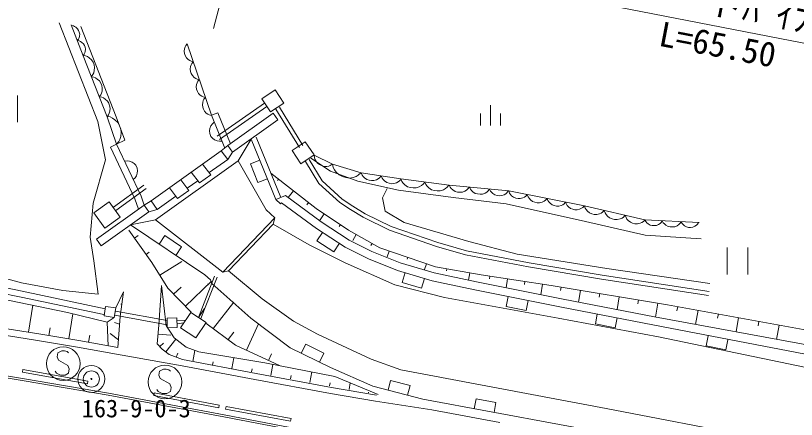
# Model space of a CAD drawing. Units: millimetres, scale not verified. Extents: x 40000 to 680000, y 20000 to 380000.
# Drawn here: x 358320 to 416238, y 308316 to 338257 of the extents above; entities that cross this region are included whole.
import ezdxf
from ezdxf.enums import TextEntityAlignment as Align

# ---------------------------------------------------------------- set-up
doc = ezdxf.new("R2010")
doc.units = ezdxf.units.MM
doc.header["$LTSCALE"] = 1000
for name, color, linetype, lineweight in [('M-BGD', 7, 'Continuous', 13), ('M-BGD-EXST', 7, 'Continuous', 13), ('M-BMK-SRVR', 3, 'Continuous', 13), ('M-STR-HTXT', 7, 'Continuous', 13), ('M-STR-STRC', 7, 'Continuous', 13)]:
    doc.layers.add(name, color=color, linetype=linetype, lineweight=lineweight)
doc.styles.add('ＭＳ ゴシック', font='')
doc.styles.get('ＭＳ ゴシック').set_extended_font_data('MS Gothic')

msp = doc.modelspace()

# ---------------------------------------------------------------- linework, layer by layer
at = {"layer": 'M-BGD'}
for p, q in [((364425, 330394), (361541, 337721)), ((363324, 335284), (362449, 337572)), ((362605, 337501), (362467, 337526)), ((362698, 337460), (362605, 337501)), ((362799, 337396), (362698, 337460)), ((362918, 337287), (362799, 337396)), ((362992, 337161), (362918, 337287)), ((363043, 337026), (362992, 337161)), ((365790, 330760), (363169, 337455)), ((362895, 336405), (362982, 336515)), ((362982, 336515), (363023, 336608)), ((363023, 336608), (363056, 336723)), ((363072, 336883), (363043, 337026)), ((363056, 336723), (363072, 336883)), ((363033, 336380), (362895, 336405)), ((363126, 336339), (363033, 336380)), ((363228, 336275), (363126, 336339)), ((363346, 336166), (363228, 336275)), ((363420, 336040), (363346, 336166)), ((363472, 335906), (363420, 336040)), ((370892, 335935), (370848, 335802)), ((370944, 336041), (370892, 335935)), ((371050, 336166), (370944, 336041)), ((372846, 330868), (371050, 336166)), ((363324, 335284), (363410, 335394)), ((363410, 335394), (363452, 335487)), ((363452, 335487), (363485, 335602)), ((363501, 335762), (363472, 335906)), ((363485, 335602), (363501, 335762)), ((370848, 335802), (370823, 335616)), ((370823, 335616), (370850, 335448)), ((370850, 335448), (370904, 335288)), ((363510, 335275), (363314, 335308)), ((365104, 330747), (363324, 335284)), ((363642, 335217), (363510, 335275)), ((363787, 335128), (363642, 335217)), ((363956, 334975), (363787, 335128)), ((364062, 334798), (363956, 334975)), ((364137, 334608), (364062, 334798)), ((370904, 335288), (370984, 335138)), ((370984, 335138), (371118, 335006)), ((371118, 335006), (371233, 334927)), ((371233, 334927), (371340, 334874)), ((371340, 334874), (371499, 334840)), ((371499, 334840), (371394, 334715)), ((364180, 334406), (364137, 334608)), ((364159, 334179), (364180, 334406)), ((371298, 334476), (371272, 334290)), ((371272, 334290), (371299, 334122)), ((371341, 334609), (371298, 334476)), ((371394, 334715), (371341, 334609)), ((363935, 333726), (364056, 333883)), ((364119, 333695), (363935, 333726)), ((364056, 333883), (364114, 334015)), ((364114, 334015), (364159, 334179)), ((364244, 333640), (364119, 333695)), ((364380, 333556), (364244, 333640)), ((371299, 334122), (371353, 333963)), ((371353, 333963), (371434, 333812)), ((371434, 333812), (371567, 333680)), ((371567, 333680), (371683, 333601)), ((364539, 333413), (364380, 333556)), ((364639, 333245), (364539, 333413)), ((364709, 333067), (364639, 333245)), ((364750, 332876), (364709, 333067)), ((371683, 333601), (371789, 333549)), ((371747, 333150), (371721, 332964)), ((371791, 333283), (371747, 333150)), ((371789, 333549), (371949, 333514)), ((371843, 333389), (371791, 333283)), ((371949, 333514), (371843, 333389)), ((364633, 332384), (364688, 332508)), ((364688, 332508), (364730, 332663)), ((364730, 332663), (364750, 332876)), ((371721, 332964), (371749, 332796)), ((371749, 332796), (371803, 332637)), ((371803, 332637), (371883, 332487)), ((371883, 332487), (372017, 332354)), ((377563, 332745), (376578, 332091)), ((378214, 331765), (377563, 332745)), ((358469, 330344), (358469, 332344)), ((364520, 332236), (364633, 332384)), ((364704, 332205), (364520, 332236)), ((364828, 332151), (364704, 332205)), ((364964, 332067), (364828, 332151)), ((365124, 331923), (364964, 332067)), ((365223, 331756), (365124, 331923)), ((372017, 332354), (372132, 332275)), ((372132, 332275), (372239, 332223)), ((372240, 331957), (372196, 331824)), ((372239, 332223), (372398, 332188)), ((372293, 332064), (372240, 331957)), ((372398, 332188), (372293, 332064)), ((376578, 332091), (377229, 331111)), ((365294, 331577), (365223, 331756)), ((365334, 331387), (365294, 331577)), ((365315, 331173), (365334, 331387)), ((372196, 331824), (372171, 331638)), ((372171, 331638), (372198, 331470)), ((372198, 331470), (372252, 331311)), ((372252, 331311), (372333, 331161)), ((373283, 329318), (376779, 331757)), ((373454, 329072), (376951, 331511)), ((377229, 331111), (378214, 331765)), ((377629, 331322), (379374, 328472)), ((377884, 331479), (379630, 328629)), ((393551, 331610), (393551, 330110)), ((365339, 330741), (365088, 330793)), ((365104, 330747), (365218, 330894)), ((365809, 328715), (365104, 330747)), ((365218, 330894), (365272, 331019)), ((365272, 331019), (365315, 331173)), ((365507, 330659), (365339, 330741)), ((365790, 330760), (366430, 329017)), ((372333, 331161), (372466, 331028)), ((372466, 331028), (372582, 330949)), ((372582, 330949), (372688, 330897)), ((372688, 330897), (372848, 330862)), ((373309, 331057), (372846, 330868)), ((372846, 330868), (373841, 328436)), ((373309, 331057), (374250, 328756)), ((374057, 328619), (377431, 331018)), ((377431, 331018), (377779, 330529)), ((392801, 331010), (392801, 330110)), ((394301, 331010), (394301, 330110)), ((364984, 327554), (364425, 330394)), ((365689, 330536), (365507, 330659)), ((365900, 330330), (365689, 330536)), ((366029, 330095), (365900, 330330)), ((372916, 330222), (372811, 330082)), ((373059, 330346), (372916, 330222)), ((374404, 328130), (377779, 330529)), ((366115, 329846), (366029, 330095)), ((366160, 329582), (366115, 329846)), ((366122, 329289), (366160, 329582)), ((372729, 329886), (372702, 329713)), ((372702, 329713), (372715, 329524)), ((372811, 330082), (372729, 329886)), ((366430, 329017), (365809, 328715)), ((365974, 328912), (366055, 329080)), ((366055, 329080), (366122, 329289)), ((372715, 329524), (372806, 329302)), ((372806, 329302), (372930, 329158)), ((372930, 329158), (373070, 329053)), ((373070, 329053), (373265, 328971)), ((374833, 327499), (375800, 329091)), ((375800, 329091), (377621, 324614)), ((376170, 329242), (377991, 324764)), ((365809, 328715), (365357, 328501)), ((367171, 324669), (365357, 328501)), ((365809, 328715), (365974, 328912)), ((367634, 324858), (365809, 328715)), ((373265, 328971), (373438, 328945)), ((373438, 328945), (373628, 328958)), ((374057, 328619), (373571, 328224)), ((374404, 328130), (374057, 328619)), ((379809, 328907), (378824, 328244)), ((380465, 327933), (379809, 328907)), ((373571, 328224), (368386, 324519)), ((374054, 327597), (373571, 328224)), ((374404, 328130), (374054, 327597)), ((378824, 328244), (379480, 327270)), ((379480, 327270), (380465, 327933)), ((380477, 327915), (380489, 327741)), ((380477, 327915), (381819, 327231)), ((364080, 324355), (364984, 327554)), ((366589, 327487), (366401, 327464)), ((366763, 327470), (366589, 327487)), ((366963, 327399), (366763, 327470)), ((367109, 327302), (366963, 327399)), ((367240, 327165), (367109, 327302)), ((368685, 323105), (374833, 327499)), ((372189, 327236), (372793, 326452)), ((374054, 327597), (372670, 326612)), ((376899, 323863), (374833, 327499)), ((376428, 327547), (375733, 327265)), ((375733, 327265), (376298, 325875)), ((379831, 327437), (380817, 325809)), ((380087, 327593), (381051, 326002)), ((380215, 327681), (381685, 326731)), ((380489, 327741), (380528, 327620)), ((380528, 327620), (380594, 327485)), ((380594, 327485), (380714, 327323)), ((380714, 327323), (380860, 327215)), ((381665, 327141), (381813, 327234)), ((367342, 326948), (367240, 327165)), ((367365, 326759), (367342, 326948)), ((367348, 326585), (367365, 326759)), ((380860, 327215), (381021, 327133)), ((381021, 327133), (381195, 327078)), ((381195, 327078), (381396, 327076)), ((381396, 327076), (381544, 327102)), ((381544, 327102), (381665, 327141)), ((381685, 326731), (383698, 325993)), ((381819, 327231), (381883, 326982)), ((381819, 327231), (383952, 326592)), ((381883, 326982), (381971, 326818)), ((381971, 326818), (382102, 326641)), ((367043, 326109), (367180, 326240)), ((367180, 326240), (367277, 326385)), ((367277, 326385), (367348, 326585)), ((370572, 326080), (371174, 325300)), ((371350, 326637), (371953, 325855)), ((372793, 326452), (371953, 325855)), ((376298, 325875), (376993, 326158)), ((380613, 323960), (377256, 326572)), ((377816, 326136), (377740, 326040)), ((382102, 326641), (382317, 326439)), ((382317, 326439), (382557, 326321)), ((382557, 326321), (382810, 326245)), ((382810, 326245), (383076, 326211)), ((383076, 326211), (383367, 326262)), ((383367, 326262), (383573, 326338)), ((383573, 326338), (383737, 326427)), ((383737, 326427), (383927, 326600)), ((383952, 326592), (384018, 326430)), ((383952, 326592), (386884, 326144)), ((384018, 326430), (384093, 326328)), ((384093, 326328), (384198, 326221)), ((384198, 326221), (384363, 326105)), ((384363, 326105), (384536, 326048)), ((384897, 326023), (385088, 326085)), ((385088, 326085), (385220, 326156)), ((385220, 326156), (385323, 326231)), ((385323, 326231), (385435, 326366)), ((385435, 326366), (385501, 326204)), ((385501, 326204), (385576, 326101)), ((385576, 326101), (385681, 325994)), ((386806, 326004), (386917, 326139)), ((386884, 326144), (386969, 325952)), ((386884, 326144), (390485, 325687)), ((365569, 324055), (367839, 325683)), ((371831, 326014), (371051, 325460)), ((380817, 325809), (382367, 324406)), ((381051, 326002), (382551, 324645)), ((383698, 325993), (386725, 325318)), ((384536, 326048), (384714, 326021)), ((384714, 326021), (384897, 326023)), ((385681, 325994), (385846, 325878)), ((385846, 325878), (386019, 325821)), ((386019, 325821), (386197, 325794)), ((386197, 325794), (386379, 325797)), ((386379, 325797), (386571, 325858)), ((386571, 325858), (386703, 325929)), ((386703, 325929), (386806, 326004)), ((386969, 325952), (387062, 325831)), ((387062, 325831), (387192, 325706)), ((387192, 325706), (387392, 325572)), ((387392, 325572), (387602, 325509)), ((387602, 325509), (387816, 325481)), ((388035, 325490), (388263, 325570)), ((388263, 325570), (388419, 325659)), ((388419, 325659), (388540, 325752)), ((388540, 325752), (388670, 325917)), ((388670, 325917), (388755, 325725)), ((388755, 325725), (388848, 325604)), ((388848, 325604), (388977, 325479)), ((390205, 325432), (390326, 325525)), ((390326, 325525), (390456, 325690)), ((390485, 325687), (390560, 325528)), ((390485, 325687), (394900, 325255)), ((390560, 325528), (390641, 325430)), ((391874, 325400), (391978, 325541)), ((391978, 325541), (392053, 325383)), ((365743, 323811), (368014, 325439)), ((369725, 325475), (370325, 324696)), ((371174, 325300), (370325, 324696)), ((378934, 325266), (378540, 324760)), ((385871, 325447), (385534, 324742)), ((386725, 325318), (390788, 324772)), ((387816, 325481), (388035, 325490)), ((388977, 325479), (389178, 325345)), ((389178, 325345), (389388, 325282)), ((389388, 325282), (389602, 325254)), ((389602, 325254), (389821, 325263)), ((389821, 325263), (390049, 325343)), ((390049, 325343), (390205, 325432)), ((390641, 325430), (390752, 325329)), ((390752, 325329), (390922, 325222)), ((390922, 325222), (391099, 325174)), ((391099, 325174), (391278, 325157)), ((391278, 325157), (391460, 325169)), ((391460, 325169), (391648, 325241)), ((391648, 325241), (391776, 325319)), ((391776, 325319), (391874, 325400)), ((392053, 325383), (392134, 325284)), ((392134, 325284), (392245, 325183)), ((392245, 325183), (392415, 325076)), ((392415, 325076), (392591, 325029)), ((392591, 325029), (392771, 325011)), ((392771, 325011), (392953, 325023)), ((392953, 325023), (393141, 325095)), ((393141, 325095), (393269, 325173)), ((393269, 325173), (393367, 325254)), ((393367, 325254), (393471, 325395)), ((393471, 325395), (393541, 325247)), ((393541, 325247), (393617, 325155)), ((393617, 325155), (393720, 325061)), ((393720, 325061), (393879, 324961)), ((393879, 324961), (394043, 324917)), ((394381, 324912), (394556, 324979)), ((394556, 324979), (394676, 325052)), ((394676, 325052), (394767, 325127)), ((394767, 325127), (394865, 325259)), ((394900, 325255), (394956, 325102)), ((394900, 325255), (400528, 324149)), ((394956, 325102), (395022, 325003)), ((395022, 325003), (395115, 324899)), ((396164, 324864), (396274, 324985)), ((396274, 324985), (396333, 324820)), ((363851, 321830), (364080, 324355)), ((364121, 323625), (365251, 324437)), ((365251, 324437), (366068, 323300)), ((367171, 324669), (367437, 323902)), ((367862, 324203), (367634, 324858)), ((368386, 324519), (367862, 324203)), ((368386, 324519), (368829, 323880)), ((368829, 323880), (370198, 324861)), ((377621, 324614), (378341, 324907)), ((377621, 324614), (377962, 324293)), ((377962, 324293), (378054, 324373)), ((378054, 324373), (380636, 322468)), ((380977, 322962), (378341, 324907)), ((380053, 324395), (379914, 324217)), ((382367, 324406), (383171, 323880)), ((382551, 324645), (383333, 324133)), ((385534, 324742), (385721, 323746)), ((390788, 324772), (394701, 324298)), ((394043, 324917), (394211, 324900)), ((394211, 324900), (394381, 324912)), ((395115, 324899), (395264, 324784)), ((395264, 324784), (395424, 324724)), ((395424, 324724), (395588, 324692)), ((395588, 324692), (395759, 324687)), ((395759, 324687), (395940, 324737)), ((395940, 324737), (396066, 324798)), ((396066, 324798), (396164, 324864)), ((396333, 324820), (396404, 324715)), ((396404, 324715), (396505, 324603)), ((396505, 324603), (396664, 324480)), ((396664, 324480), (396835, 324416)), ((396835, 324416), (397011, 324381)), ((397011, 324381), (397194, 324376)), ((397194, 324376), (397388, 324430)), ((397388, 324430), (397523, 324495)), ((397523, 324495), (397628, 324566)), ((397628, 324566), (397746, 324696)), ((397746, 324696), (397801, 324542)), ((397801, 324542), (397867, 324443)), ((397867, 324443), (397961, 324339)), ((397961, 324339), (398110, 324225)), ((399010, 324304), (399119, 324426)), ((399119, 324426), (399175, 324272)), ((364309, 321681), (367862, 324203)), ((368209, 323714), (367862, 324203)), ((368209, 323714), (368829, 323880)), ((376899, 323863), (377554, 323256)), ((383008, 322359), (380613, 323960)), ((383171, 323880), (384099, 323301)), ((383333, 324133), (384244, 323564)), ((394701, 324298), (400598, 322998)), ((398110, 324225), (398269, 324165)), ((398269, 324165), (398434, 324132)), ((398434, 324132), (398604, 324127)), ((398604, 324127), (398785, 324177)), ((398785, 324177), (398911, 324238)), ((398911, 324238), (399010, 324304)), ((399175, 324272), (399241, 324173)), ((399241, 324173), (399335, 324069)), ((399335, 324069), (399483, 323955)), ((399483, 323955), (399643, 323895)), ((399643, 323895), (399808, 323862)), ((399808, 323862), (399978, 323857)), ((399978, 323857), (400159, 323907)), ((400159, 323907), (400285, 323968)), ((400285, 323968), (400384, 324034)), ((400384, 324034), (400493, 324155)), ((400528, 324149), (400581, 323982)), ((400528, 324149), (404991, 323112)), ((400581, 323982), (400649, 323874)), ((400649, 323874), (400745, 323759)), ((400745, 323759), (400900, 323631)), ((401867, 323684), (401989, 323809)), ((401989, 323809), (402046, 323632)), ((364937, 322488), (364121, 323625)), ((364656, 321191), (368209, 323714)), ((366068, 323300), (364937, 322488)), ((377554, 323256), (373687, 319237)), ((377554, 323256), (377425, 322786)), ((381211, 323560), (380859, 323033)), ((384099, 323301), (386061, 322352)), ((384244, 323564), (386176, 322630)), ((385721, 323746), (387138, 322920)), ((400900, 323631), (401069, 323561)), ((401069, 323561), (401244, 323520)), ((401244, 323520), (401426, 323509)), ((401426, 323509), (401622, 323556)), ((401622, 323556), (401759, 323616)), ((401759, 323616), (401867, 323684)), ((402046, 323632), (402118, 323517)), ((402118, 323517), (402221, 323394)), ((402221, 323394), (402386, 323257)), ((402386, 323257), (402566, 323183)), ((402566, 323183), (402753, 323139)), ((403156, 323177), (403302, 323242)), ((403302, 323242), (403418, 323313)), ((403418, 323313), (403547, 323448)), ((403547, 323448), (403601, 323281)), ((403601, 323281), (403668, 323173)), ((368685, 323105), (366849, 322748)), ((372351, 319039), (366849, 322748)), ((368685, 323105), (373687, 319237)), ((374103, 319333), (377425, 322786)), ((380101, 321260), (377425, 322786)), ((380977, 322962), (383072, 321614)), ((382409, 322760), (382317, 322623)), ((386176, 322630), (389635, 321427)), ((387138, 322920), (391952, 321511)), ((400598, 322998), (405027, 321973)), ((402753, 323139), (402947, 323127)), ((402947, 323127), (403156, 323177)), ((403668, 323173), (403765, 323058)), ((403765, 323058), (403920, 322930)), ((403920, 322930), (404088, 322860)), ((404088, 322860), (404264, 322819)), ((404264, 322819), (404446, 322808)), ((404446, 322808), (404641, 322855)), ((404641, 322855), (404779, 322915)), ((404779, 322915), (404887, 322982)), ((404887, 322982), (405008, 323108)), ((404991, 323112), (405062, 322978)), ((404991, 323112), (409026, 322904)), ((405062, 322978), (405136, 322896)), ((405136, 322896), (405236, 322813)), ((405236, 322813), (405388, 322727)), ((405388, 322727), (405542, 322693)), ((405542, 322693), (405698, 322685)), ((405698, 322685), (405855, 322703)), ((405855, 322703), (406015, 322773)), ((406015, 322773), (406123, 322845)), ((406123, 322845), (406205, 322919)), ((406205, 322919), (406290, 323045)), ((406290, 323045), (406366, 322901)), ((406366, 322901), (406446, 322813)), ((406446, 322813), (406553, 322723)), ((406553, 322723), (406717, 322630)), ((406717, 322630), (406883, 322594)), ((407051, 322585), (407220, 322604)), ((407220, 322604), (407392, 322680)), ((407392, 322680), (407508, 322758)), ((407508, 322758), (407597, 322837)), ((407597, 322837), (407688, 322973)), ((407688, 322973), (407759, 322839)), ((407759, 322839), (407833, 322757)), ((407833, 322757), (407933, 322674)), ((407933, 322674), (408084, 322588)), ((408552, 322564), (408712, 322633)), ((408712, 322633), (408819, 322706)), ((408819, 322706), (408901, 322780)), ((408901, 322780), (408986, 322906)), ((368421, 319948), (366719, 322353)), ((380636, 322468), (382773, 321093)), ((381074, 322186), (380668, 321555)), ((385341, 321025), (383008, 322359)), ((383591, 322026), (383337, 321583)), ((386061, 322352), (389543, 321141)), ((406883, 322594), (407051, 322585)), ((408084, 322588), (408239, 322554)), ((408239, 322554), (408395, 322546)), ((408395, 322546), (408552, 322564)), ((364125, 320063), (363851, 321830)), ((364309, 321681), (364656, 321191)), ((367145, 321752), (367415, 321943)), ((369390, 321940), (368971, 321318)), ((370634, 321101), (369390, 321940)), ((380668, 321555), (381929, 320744)), ((383072, 321614), (384750, 320757)), ((391952, 321511), (395514, 320564)), ((405027, 321973), (409181, 321711)), ((370214, 320479), (370634, 321101)), ((380101, 321260), (382771, 319931)), ((381929, 320744), (382335, 321374)), ((382773, 321093), (384503, 320210)), ((384758, 321359), (384680, 321222)), ((389477, 319622), (385341, 321025)), ((389543, 321141), (391692, 320514)), ((389635, 321427), (391762, 320806)), ((411108, 321068), (411108, 319068)), ((412628, 319068), (412628, 321068)), ((367996, 320549), (368239, 320721)), ((384750, 320757), (386844, 319932)), ((386030, 320791), (385887, 320369)), ((387409, 320324), (387366, 320196)), ((391692, 320514), (396369, 319627)), ((391762, 320806), (396421, 319922)), ((395514, 320564), (402175, 319504)), ((352963, 319969), (358764, 318449)), ((364439, 317600), (364125, 320063)), ((368421, 319948), (369617, 318048)), ((369019, 318998), (370662, 320032)), ((386452, 318283), (382771, 319931)), ((384503, 320210), (386648, 319364)), ((386844, 319932), (389361, 319183)), ((388788, 319856), (388643, 319428)), ((396421, 319922), (401840, 319020)), ((373687, 319237), (374103, 319333)), ((376614, 317262), (374103, 319333)), ((386648, 319364), (389212, 318601)), ((387211, 319197), (386997, 318478)), ((389361, 319183), (392505, 318504)), ((392847, 319031), (389477, 319622)), ((390320, 319474), (390295, 319330)), ((392005, 319179), (391909, 318633)), ((396369, 319627), (401793, 318724)), ((402175, 319504), (409823, 318380)), ((353203, 318948), (358817, 317823)), ((370895, 316698), (372860, 318559)), ((371880, 315871), (373073, 318945)), ((372067, 315799), (373259, 318873)), ((372769, 318667), (372351, 319039)), ((372769, 318667), (372351, 319039)), ((372769, 318667), (372868, 318386)), ((388435, 318050), (388649, 318769)), ((389212, 318601), (392383, 317916)), ((398058, 318239), (392847, 319031)), ((393499, 318932), (393471, 318750)), ((394801, 318734), (394701, 318072)), ((401793, 318724), (409728, 317500)), ((401840, 319020), (409774, 317796)), ((353216, 318487), (358727, 317382)), ((362164, 316252), (353298, 318075)), ((358764, 318449), (361822, 317861)), ((368950, 315306), (369140, 318238)), ((369140, 318238), (369484, 315273)), ((369617, 318048), (371331, 316262)), ((370043, 317598), (370590, 318116)), ((372585, 318372), (372572, 318350)), ((375769, 315819), (372868, 318386)), ((386452, 318283), (390138, 317355)), ((386997, 318478), (388435, 318050)), ((392505, 318504), (398935, 317231)), ((396104, 318536), (396071, 318320)), ((397406, 318338), (397289, 317564)), ((406686, 316821), (398058, 318239)), ((398777, 318120), (398736, 317874)), ((358817, 317823), (364969, 316524)), ((361822, 317861), (364439, 317600)), ((366335, 317776), (365751, 316577)), ((366078, 315942), (366335, 317776)), ((392383, 317916), (398819, 316642)), ((394866, 317425), (394720, 316689)), ((400215, 317884), (400072, 317016)), ((401653, 317648), (401608, 317374)), ((403091, 317412), (402933, 316454)), ((358727, 317382), (364876, 316084)), ((366206, 316859), (366117, 316871)), ((372996, 315079), (374497, 317017)), ((378933, 315596), (376614, 317262)), ((390138, 317355), (398570, 315821)), ((396191, 316398), (396337, 317134)), ((398935, 317231), (405705, 315909)), ((404529, 317175), (404479, 316875)), ((405967, 316939), (405795, 315893)), ((432275, 312151), (406686, 316821)), ((359283, 314774), (359606, 316778)), ((365113, 315515), (362164, 316252)), ((364989, 316697), (364879, 315995)), ((365751, 316577), (364989, 316697)), ((365640, 315875), (365751, 316577)), ((365733, 316341), (369555, 315638)), ((370561, 315099), (371321, 316248)), ((371321, 316248), (372452, 315500)), ((371886, 315874), (372326, 316540)), ((394720, 316689), (396191, 316398)), ((398819, 316642), (405590, 315320)), ((407439, 316684), (407381, 316366)), ((408944, 316409), (408751, 315350)), ((362261, 314282), (362572, 316150)), ((364879, 315995), (365640, 315875)), ((365640, 315875), (365113, 315515)), ((365679, 316046), (369563, 315332)), ((365898, 313653), (366078, 315942)), ((370286, 315837), (369551, 315820)), ((369551, 315820), (369568, 315111)), ((370303, 315128), (370286, 315837)), ((370945, 315680), (370291, 315612)), ((378688, 313630), (375769, 315819)), ((398570, 315821), (406018, 314436)), ((401469, 316125), (401325, 315389)), ((402797, 315101), (402941, 315838)), ((405705, 315909), (513569, 296223)), ((410449, 316134), (410391, 315816)), ((411954, 315859), (411760, 314796)), ((357031, 315135), (360034, 314653)), ((360776, 314529), (360874, 315112)), ((365174, 313779), (365113, 315515)), ((366033, 315370), (365650, 315493)), ((368832, 313922), (368950, 315306)), ((369484, 315273), (370091, 314358)), ((369568, 315111), (370303, 315128)), ((370296, 315411), (370802, 315464)), ((371692, 314351), (370561, 315099)), ((372452, 315500), (371692, 314351)), ((372420, 315453), (374630, 313814)), ((375445, 313439), (376342, 315389)), ((380704, 314635), (378933, 315596)), ((401325, 315389), (402797, 315101)), ((511739, 295041), (405590, 315320)), ((413460, 315585), (413401, 315265)), ((414965, 315310), (414770, 314243)), ((356957, 314641), (359954, 314159)), ((360034, 314653), (363003, 314158)), ((363726, 314032), (363818, 314558)), ((365943, 314225), (365344, 314688)), ((368883, 314641), (369831, 314573)), ((374086, 314235), (374511, 314785)), ((384705, 312771), (380704, 314635)), ((409682, 314501), (409535, 313766)), ((359954, 314159), (362921, 313665)), ((363003, 314158), (365898, 313653)), ((369200, 313515), (368832, 313922)), ((369016, 313719), (369281, 313958)), ((369458, 313317), (370195, 314276)), ((370091, 314358), (370963, 313668)), ((406018, 314436), (434002, 308618)), ((411006, 313472), (411153, 314207)), ((362917, 313665), (365812, 313161)), ((369716, 313119), (369200, 313515)), ((370963, 313668), (371906, 313314)), ((371476, 312606), (371621, 313421)), ((374630, 313814), (377890, 312315)), ((381676, 312153), (378688, 313630)), ((379842, 313896), (379510, 313223)), ((381187, 313231), (379842, 313896)), ((409535, 313766), (411006, 313472)), ((370669, 312292), (365812, 313161)), ((370696, 312745), (369716, 313119)), ((370234, 312927), (370348, 313232)), ((371906, 313314), (376807, 312509)), ((374370, 312090), (374510, 312879)), ((377075, 312690), (377295, 313169)), ((380855, 312559), (381187, 313231)), ((386891, 311989), (384705, 312771)), ((376076, 311274), (370669, 312292)), ((376158, 311717), (370696, 312745)), ((372923, 312348), (372964, 312580)), ((376807, 312509), (382006, 311491)), ((377264, 311574), (377410, 312395)), ((354547, 311868), (358947, 311184)), ((354569, 312017), (358971, 311332)), ((375817, 311832), (375860, 312073)), ((381760, 310680), (376158, 311717)), ((380157, 311058), (380296, 311833)), ((384817, 310782), (381676, 312153)), ((402129, 309125), (386891, 311989)), ((358947, 311184), (365178, 310115)), ((358971, 311332), (365205, 310262)), ((381682, 310237), (376076, 311274)), ((378711, 311316), (378754, 311558)), ((381604, 310800), (381644, 311024)), ((382006, 311491), (385222, 310156)), ((383051, 310542), (383137, 311021)), ((386138, 311211), (385948, 310486)), ((387589, 310831), (386138, 311211)), ((385087, 310119), (381760, 310680)), ((388531, 309810), (384817, 310782)), ((387399, 310106), (387589, 310831)), ((365178, 310115), (373774, 308517)), ((365205, 310262), (373802, 308664)), ((385015, 309675), (381682, 310237)), ((384498, 310285), (384507, 310332)), ((389185, 309019), (385015, 309675)), ((406708, 306464), (388531, 309810)), ((392473, 309847), (392337, 309109)), ((393948, 309575), (392473, 309847)), ((393813, 308838), (393948, 309575)), ((394251, 308093), (389185, 309019)), ((433117, 303188), (402129, 309125)), ((373774, 308517), (384969, 306369)), ((373802, 308664), (384997, 306517))]:
    msp.add_line(p, q, dxfattribs=at)
at = {"layer": 'M-BGD-EXST'}
for p, q in [((361752, 313402), (361452, 313252)), ((361952, 313402), (361752, 313402)), ((362152, 313352), (361952, 313402)), ((362252, 313252), (362152, 313352)), ((361452, 313252), (361402, 312952)), ((361402, 312952), (361502, 312702)), ((361502, 312702), (362202, 312302)), ((362202, 312302), (362302, 312052)), ((361352, 311752), (361252, 311902)), ((361652, 311602), (361352, 311752)), ((362002, 311602), (361652, 311602)), ((362252, 311752), (362002, 311602)), ((362302, 312052), (362252, 311752)), ((368998, 311892), (368948, 311592)), ((369298, 312042), (368998, 311892)), ((369498, 312042), (369298, 312042)), ((369698, 311992), (369498, 312042)), ((369798, 311892), (369698, 311992)), ((368948, 311592), (369048, 311342)), ((369048, 311342), (369748, 310942)), ((368898, 310392), (368798, 310542)), ((369748, 310942), (369848, 310692)), ((369848, 310692), (369798, 310392)), ((369198, 310242), (368898, 310392)), ((369548, 310242), (369198, 310242)), ((369798, 310392), (369548, 310242))]:
    msp.add_line(p, q, dxfattribs=at)
for centre in [(361852, 312452), (369398, 311092)]:
    msp.add_circle(centre, 1250, dxfattribs=at)
at = {"layer": 'M-BMK-SRVR'}
for radius in [1000, 600, 40]:
    msp.add_circle((363942, 311312), radius, dxfattribs=at)
at = {"layer": 'M-STR-HTXT'}
for p, q in [((376780, 351656), (373007, 337311)), ((438071, 332041), (374831, 344405))]:
    msp.add_line(p, q, dxfattribs=at)
at = {"layer": 'M-STR-STRC'}
for p, q in [((358858, 312004), (358823, 311807)), ((363645, 310956), (358823, 311807)), ((363680, 311153), (358858, 312004)), ((363680, 311153), (363645, 310956)), ((368610, 310288), (368572, 310092)), ((373393, 309179), (368572, 310092)), ((373431, 309375), (368610, 310288)), ((373393, 309179), (373431, 309375)), ((373935, 309270), (373899, 309073)), ((378719, 308190), (373899, 309073)), ((378756, 308386), (373935, 309270)), ((378719, 308190), (378756, 308386))]:
    msp.add_line(p, q, dxfattribs=at)

# ---------------------------------------------------------------- texts
at = {"layer": 'M-BMK-SRVR', "style": 'ＭＳ ゴシック'}
msp.add_text('163-9-0-3', height=1320, dxfattribs=at).set_placement((363230, 308071), align=Align.BOTTOM_LEFT)
at = {"layer": 'M-STR-HTXT', "style": 'ＭＳ ゴシック'}
for s, rotation, p in [('ガードﾊﾟｲﾌﾟ', 348.9, (404676, 338836)), ('L=65.50', 349.2, (405841, 335496))]:
    msp.add_text(s, height=1833, rotation=rotation, dxfattribs=at).set_placement(p, align=Align.BOTTOM_LEFT)

doc.saveas('drawing.dxf')
